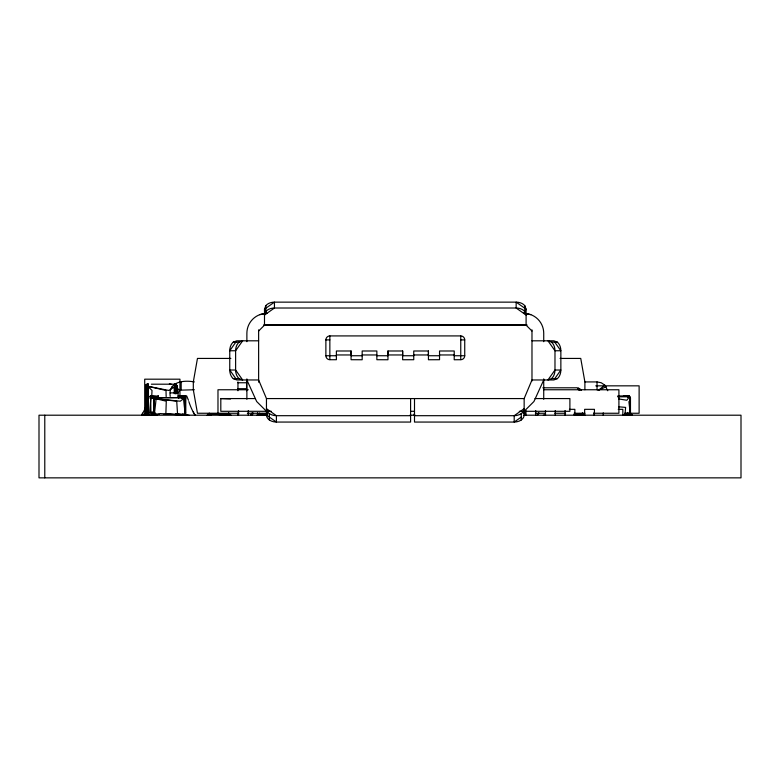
<?xml version="1.0" encoding="UTF-8"?>
<svg xmlns="http://www.w3.org/2000/svg" width="780" height="780" viewBox="0 0 780 780"><rect width="100%" height="100%" fill="white"/><g stroke="black" fill="none" stroke-linecap="round" stroke-linejoin="round"><path stroke-width="1.17" d="M152.987 414.258L152.188 415.204L154.508 414.882L152.997 414.482L154.147 414.424L154.147 398.365L154.147 414.424L155.317 415.204M258.628 331.022L264.498 325.143L264.498 309.173L265.834 305.653A9.945 7.03 0 0 1 274.443 302.143L516.155 302.143A9.945 7.03 0 0 1 524.774 305.653L526.1 309.173L526.1 325.143L531.98 331.022M376.857 355.738L387.962 355.738L387.962 350.99L402.646 350.99L402.646 359.755L413.751 359.716L413.751 350.99L428.435 350.99L428.435 359.755L439.54 359.716L439.54 350.99L454.214 350.99L454.214 359.755L460.756 359.716A3.978 3.978 0 0 0 464.734 355.738L464.734 339.895A3.978 3.978 0 0 0 460.756 335.917L329.852 335.917A3.978 3.978 0 0 0 325.874 339.895L325.874 355.738A3.978 3.978 0 0 0 329.852 359.716L336.385 359.716L336.385 350.99L351.068 350.99L351.068 354.959L336.385 354.959M402.646 350.99L402.646 355.738L413.751 355.738M428.435 350.99L428.435 355.738L439.54 355.738M176.797 393.325L177.011 386.227L176.972 393.325L177.011 386.227L175.832 384.199L151.369 384.199M146.543 399.165L146.572 393.12M184.645 397.644L154.732 397.741L184.294 397.585L185.406 398.365L185.328 411.957L185.406 398.365L184.597 397.625L178.522 397.585L178.483 396.026M146.796 385.525L146.611 413.215L145.684 412.854L145.684 386.227L146.855 384.199L148.034 383.887L148.424 384.667A1.96 1.96 0 0 0 146.464 386.627L145.684 412.854L146.377 384.569L147.576 383.926L148.424 384.667L145.724 385.778L146.464 386.627L146.611 413.215L146.611 385.866L146.084 384.92L148.424 384.667M185.328 411.957L185.474 398.365A1.96 1.96 0 0 0 183.573 396.415L178.123 396.415L178.045 392.886L179.614 390.175L194.386 389.756M629.548 413.215L629.694 398.365L628.826 396.747L627.734 396.415L628.124 395.626L629.304 395.947L630.474 397.976L630.474 412.854L629.548 413.215L629.694 412.464L630.474 412.854L629.694 398.365A1.96 1.96 0 0 0 627.734 396.415L627.734 397.39M176.192 393.023L176.319 384.569L175.11 383.926M185.689 412.854L185.728 395.947L178.376 395.626L178.123 396.415M154.147 412.561L154.147 398.716L155.317 397.585L154.147 398.707L158.954 398.658M175.763 393.676L175.958 386.627L175.958 393.676M175.051 386.227L174.661 383.887L174.262 384.667L176.963 385.778L176.758 393.052L176.963 385.778L176.319 384.569M146.386 393.032L145.724 413.312L147.098 415.009L143.725 415.204L144.485 413.663M151.603 398.599L152.022 390.448L147.634 386.227L148.034 383.887M178.503 398.365L178.581 397.527M170.216 396.406C167.934 381.771 183.436 379.86 194.386 381.927M219.063 414.424L230.48 415.067L229.915 414.394L230.802 415.204L223.928 414.424L228.852 414.034L230.802 415.204L221.413 414.58M147.332 384.998L147.576 383.926M261.017 414.326L257.878 415.204L264.41 415.067L264.566 414.424L260.773 414.034M148.132 400.257L149.038 396.805L151.076 395.626L158.262 396.415L158.096 398.365L158.194 395.674L158.262 396.415L153.026 396.415A1.96 1.96 0 0 0 151.076 398.365M629.362 413.556L629.782 414.521L629.06 415.019L627.734 414.424A1.96 1.96 0 0 0 629.694 412.464L630.435 413.312L628.485 414.277L628.124 415.204L625.072 414.736M414.502 398.57L414.502 422.058L514.196 422.058A9.945 7.03 0 0 0 524.15 415.028L524.15 398.57L531.98 379.967L553.819 379.967L557.339 378.631A9.945 7.03 -90 0 0 560.859 370.022L560.859 350.756A9.945 7.03 -90 0 0 557.339 342.137L553.819 340.811L531.98 340.811M543.728 379.967L533.939 401.505L524.15 411.294M154.469 412.942L153.406 415.204L160.046 413.556L185.474 415.204A46.829 2.73 86 0 1 183.514 398.765L183.514 397.585M543.728 341.689L543.728 333.294A19.89 19.89 0 0 0 523.828 313.394L526.1 309.173L516.155 302.143L516.155 308.012L526.1 315.052L524.774 311.532L524.774 305.653M265.834 305.653L265.834 311.532L264.498 315.052L274.443 308.012L516.155 308.012A9.945 7.03 0 0 1 524.774 311.532M142.759 413.166L141.541 415.204A58.383 58.061 22.6 0 0 148.726 397.976M252.164 413.166L250.945 415.204A58.383 58.061 22.6 0 0 252.369 412.786M538.609 413.166L537.391 415.204A58.383 58.061 22.6 0 0 538.824 412.786M151.076 395.626L149.731 411.294L150.92 412.854L153.29 412.854M185.211 398.765L184.294 397.585M236.077 341.806L229.749 350.756L229.749 370.022A9.945 7.03 -90 0 0 233.269 378.631L236.779 379.967L258.628 379.967L266.458 398.57L266.458 415.028A9.945 7.03 0 0 0 276.403 422.058L410.592 422.058L410.592 398.57M554.521 378.973L560.859 370.022L554.98 370.022L547.95 379.967L551.47 378.631L557.339 378.631M208.201 414.229L207.314 415.204L208.201 414.326L207.314 415.204L210.834 414.97M146.464 412.464L146.796 413.566L148.424 414.424A1.96 1.96 0 0 1 146.464 412.464L145.724 413.312L146.084 384.92L146.25 401.495M176.221 393.676L176.221 386.627L176.963 385.778M257.878 415.204L261.3 414.394L264.41 415.067L264.966 414.424M628.573 395.674L630.435 397.527L629.694 398.365L630.474 397.976M152.188 415.204L152.997 414.365M250.565 415.204L252.623 413.049L250.565 415.204A44.938 44.86 25.3 0 0 252.72 413.01M585.019 381.927L597.032 381.927L597.032 389.756L598.601 390.175L604.783 385.135L607.786 390.751M183.514 398.765L180.248 401.203L156.107 398.765L156.107 397.585M265.493 308.471L274.443 302.143L274.443 308.012A9.945 7.03 0 0 0 265.834 311.532M521.157 417.134L514.196 422.058L514.196 415.691A9.945 7.03 0 0 0 524.15 408.661L514.196 415.691L414.502 415.691M584.951 415.204L578.419 414.882L579.589 414.277L577.863 415.204C580.954 413.995 574.87 416.091 574.255 414.277L579.423 414.424A1.96 1.96 0 0 0 581.12 413.449M233.269 342.137L239.138 342.137L242.658 340.811L235.618 350.756L229.749 350.756A9.945 7.03 -90 0 1 233.269 342.137L236.779 340.811L258.628 340.811M175.012 384.813L175.968 384.277M629.431 396.026L623.035 396.415L628.124 395.626L628.514 397.976L626.867 400.257L618.696 398.931M145.684 415.204L150.95 412.308L153.163 412.318M229.691 414.336L230.802 415.204L228.784 414.424L229.837 414.804L228.472 414.901L230.48 415.067M176.221 386.627L175.354 384.998L174.262 384.667A1.96 1.96 0 0 1 176.221 386.627L177.011 386.227M598.601 390.175L606.148 386.792M211.068 414.872L207.636 415.067L209.644 414.892L208.28 414.804L209.274 414.034L211.243 414.19M146.25 405.308L145.684 386.227L145.889 407.881L145.684 386.227L146.611 385.866M207.636 415.067L209.332 414.424M627.734 412.464L627.734 414.424L629.782 414.521L624.127 414.394M264.566 414.424L261.934 414.541L264.41 415.067M154.04 414.882L156.4 414.745M186.439 414.687L182.608 415.174M184.294 415.204L185.289 414.658L187.434 415.204L186.781 414.443L187.434 415.204L185.981 414.482L187.434 415.204M261.758 415.204L267.004 413.917M259.818 314.652L266.77 313.394L264.498 309.173M228.472 414.901L230.159 414.931M627.734 414.424L628.485 414.277M209.557 414.804L207.314 415.204L210.756 414.814M152.695 414.931L156.79 415.067M156.487 414.882L154.147 415.204A46.829 2.73 -86 0 0 156.107 398.765L176.719 401.203L177.518 413.556L185.474 415.204L165.877 413.566L166.276 401.212L156.107 398.765M183.134 395.889L186.703 395.947L188.468 400.257M154.44 415.106L156.79 414.901M156.487 415.048L154.147 415.204L156.517 415.067M220.72 414.433L225.303 414.122M154.147 398.707L156.244 398.57M175.5 413.917L177.869 413.77M154.508 412.659L150.92 412.854L150.676 397.976L155.98 398.258M181.681 398.2L185.923 397.976L182.774 397.976M147.508 415.204L152.948 414.931M256.912 415.204L264.001 415.204L262.275 414.277L264.001 415.204M543.358 415.204L545.542 415.096M574.265 415.165L578.185 415.019M154.645 397.8L161.089 397.585M156.136 414.336L154.06 414.394L158.964 414.424M260.744 413.449A1.96 1.96 0 0 0 262.441 414.424L267.608 414.277M156.955 414.55L152.87 414.277M262.967 414.619L267.491 414.521M263.484 325.006L527.114 325.006M264.498 325.143L526.1 325.143M325.874 339.895L329.852 339.895M460.756 339.895L464.734 339.895M551.47 378.631A9.945 7.03 -90 0 0 554.98 370.022L554.98 350.756L547.95 340.811L551.47 342.137L557.339 342.137M362.173 354.959L376.857 354.959M387.962 354.959L402.646 354.959M413.751 354.959L428.435 354.959M439.54 354.959L454.214 354.959M325.874 355.738L336.385 355.738M351.068 355.738L362.173 355.738M454.214 355.738L464.734 355.738M230.87 358.43L197.457 358.43L193.313 381.927L193.313 389.756L197.457 413.254L238.826 413.254M560.059 358.43L580.749 358.43L584.893 381.927L584.893 389.756M233.269 378.631L239.138 378.631L242.658 379.967L235.618 370.022L235.618 350.756A9.945 7.03 -90 0 1 239.138 342.137M237.958 382.756L246.568 382.756M595.745 385.837L639.122 385.837L639.122 413.254L624.663 413.254M542.851 387.796L576.586 387.796M237.958 388.694L246.568 388.694M248.255 389.756L217.981 389.756L217.981 413.254M543.826 389.756L618.91 389.756L618.91 413.254L593.483 413.254M170.216 392.886L178.045 392.886M617.75 395.947L628.319 395.947M617.692 396.805L628.466 396.805M156.556 398.365L153.026 398.365L153.026 396.415M271.303 411.294L220.808 411.294L220.808 398.57L255.333 398.57M266.458 398.57L524.15 398.57M534.983 398.57L569.897 398.57L569.897 411.294L519.275 411.294M569.419 409.334L574.86 409.334L574.86 415.204M618.218 409.334L622.83 409.334L622.83 415.204M410.592 411.294L414.248 411.294M150.774 412.464L148.424 412.464L148.424 386.627L147.44 412.464L147.44 386.627L146.728 412.464L146.728 386.627M155.054 412.464L153.026 412.464L153.026 414.424A1.96 1.96 0 0 1 151.076 412.464M247.348 413.254L267.628 413.254M523.234 413.254L525.661 413.254M535.353 413.254L545.035 413.254M554.726 413.254L565.627 413.254M574.1 413.254L585 413.254M149.068 414.424L144.709 414.424L144.709 379.187L179.956 379.187L179.956 395.889M163.78 414.424L168.607 414.424M174.632 414.424L185.474 414.424L185.474 398.365L183.066 398.365L185.406 398.365L185.474 414.424L185.474 412.766M574.197 414.424L579.423 414.424L579.423 413.449M267.52 415.204L39 415.204L39 477.857L741 477.857L741 415.204L523.653 415.204M409.929 415.204L415.106 415.204M410.592 415.691L276.403 415.691A9.945 7.03 0 0 1 266.458 408.661L276.403 415.691L276.403 422.058L266.458 415.028M574.363 414.521L578.896 414.619M156.234 415.087L154.596 415.204M220.808 398.57L230.519 398.97M183.651 414.931L189.091 415.204M523.828 313.394L530.79 314.652M632.434 415.204L628.124 415.204L632.434 415.204L631.508 414.57M154.147 414.082L156.244 414.219M618.589 406.79L625.618 407.404L624.936 415.204L622.596 414.999M261.797 414.131L264.869 414.424L259.486 414.424L259.486 413.098M597.032 381.927L601.224 382.756L604.783 385.135M146.143 414.901L143.725 415.204L146.377 414.531L146.347 412.152M624.683 414.482L630.474 415.204A58.383 2.34 84.5 0 1 628.904 401.593M169.348 383.887L171.317 384.199M627.734 396.415L630.435 397.527M581.471 390.409L579.842 388.791L577.346 387.913L579.842 390.409L578.38 389.327M578.828 388.245L578.077 388.245M147.332 414.092L148.424 414.424M182.383 413.887L186.215 415.204L185.153 412.942M625.784 413.166L630.211 414.804M172.058 386.792L179.614 390.175L173.423 385.135M145.684 386.227L146.464 386.627M578.077 389.327L578.76 389.766M266.458 411.294L256.669 401.505L246.88 379.967M228.852 414.034L229.476 414.668M554.521 341.806L560.859 350.756L554.98 350.756A9.945 7.03 -90 0 0 551.47 342.137M236.077 378.973L229.749 370.022L235.618 370.022A9.945 7.03 -90 0 0 239.138 378.631M193.186 411.967L195.068 415.204A58.383 58.061 -22.6 0 1 188.867 401.593M228.803 413.195L229.691 415.204M630.084 411.967L630.903 414.131M145.684 409.783L146.201 411.567M175.051 390.634L175.412 393.383M152.977 411.869L153.27 415.204M174.993 385.057L175.051 386.597L168.763 390.448L147.634 386.227L166.003 390.448L166.159 396.61M629.323 412.854L629.323 415.204M603.252 412.854L603.252 415.204M594.438 415.204L594.438 409.334L584.649 409.334L584.649 415.204M594.204 412.796L594.204 415.204M584.415 412.854L584.415 415.204M582.455 412.796L582.455 415.204M565.071 410.514L565.071 415.204M555.282 410.514L555.282 415.204M545.493 410.514L545.493 415.204M543.728 378.895L543.728 399.292M535.704 410.514L535.704 415.204M531.98 329.872L531.98 381.001M525.915 410.514L525.915 415.204M521.235 413.634L521.235 420.001M460.756 335.917L460.756 359.58M414.16 413.975L414.16 415.204M387.962 350.99L387.962 359.755L376.857 359.716L376.857 350.99L362.173 350.99L362.173 359.755L351.068 359.716L351.068 350.99M329.852 335.917L329.852 359.58M269.373 413.634L269.373 420.001M262.441 413.449L262.441 414.424M258.628 329.872L258.628 382.21M257.536 412.815L257.536 415.204M248.323 410.514L248.323 415.204M246.88 341.689L246.88 333.294A19.89 19.89 0 0 1 266.77 313.394M246.88 378.895L246.88 399.292M246.568 381.927L246.568 390.751M238.534 410.514L238.534 415.204M237.958 381.927L237.958 390.751M237.958 412.815L237.958 415.204M228.852 413.098L228.852 414.424L209.274 414.424L209.274 413.098L208.426 415.204L211.76 414.043L228.852 415.204A59.192 3.256 82.4 0 1 228.52 413.215M183.573 396.415L183.573 398.365M181.174 381.927L181.174 389.756M175.246 386.627L175.246 393.676M174.262 387.796L174.262 393.676M154.147 398.365L154.147 414.424M44.782 415.204L44.782 477.857M147.4 390.302A44.938 1.17 -86.8 0 1 145.918 412.25M185.533 412.464A1.96 1.96 0 0 1 183.573 414.424M252.544 414.043L252.115 415.204L253.032 413.195A59.192 58.588 22.6 0 1 251.911 415.204L252.544 414.043M631.069 414.277L629.684 414.619L631.966 414.882L631.069 414.277"/></g></svg>
